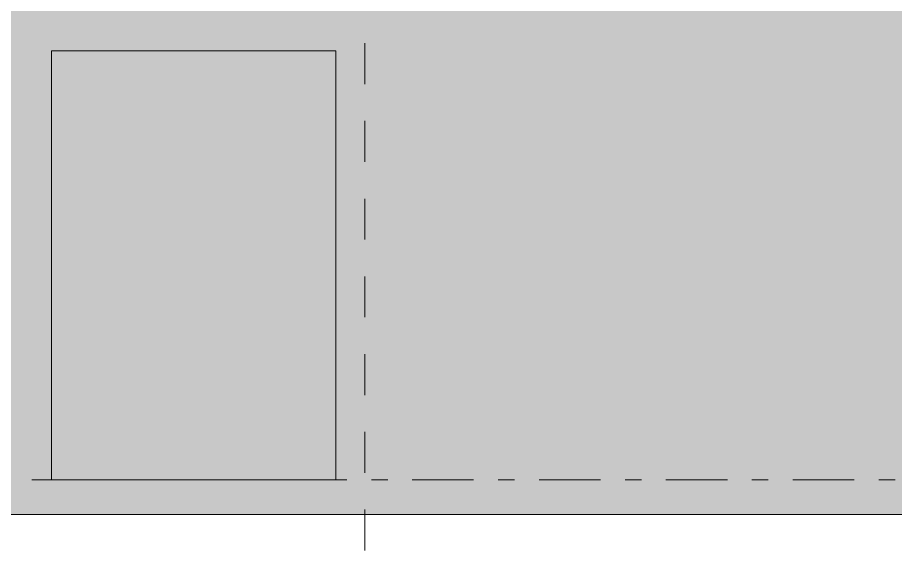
# Model space of a CAD drawing. Header units: millimetres. Extents: x 1499747 to 4230374, y -28481 to 441852.
# Drawn here: x 4051649 to 4059217, y 359120 to 363716 of the extents above; entities that cross this region are included whole.
import ezdxf

# ---------------------------------------------------------------- set-up
doc = ezdxf.new("R2010")
doc.units = ezdxf.units.MM
doc.header["$MEASUREMENT"] = 0
doc.layers.add('Чертеж и Рисунок', color=7, linetype='Continuous')

msp = doc.modelspace()

# ---------------------------------------------------------------- hatches: boundary and pattern name
at = {"layer": 'Чертеж и Рисунок', "linetype": 'Continuous', "lineweight": 0, "true_color": 0x7f7f7f}
for points in [[(4051441.96908, 363828.35626), (4051441.96908, 359728.35), (4051941.96985, 359728.35), (4051941.96985, 363828.35626)], [(4051941.96985, 363828.35626), (4051941.96985, 363628.35595), (4054391.97359, 363628.35595), (4054391.97359, 363828.35626)], [(4054391.97359, 363828.35626), (4054391.97359, 359728.35), (4054891.97435, 359728.35), (4054891.97435, 363828.35626)], [(4055954.47598, 363828.35626), (4054891.97435, 363828.35626), (4054891.97435, 363628.35595), (4059016.98066, 363628.35595), (4059016.98066, 363828.35626), (4057954.47903, 363828.35626), (4057929.47899, 363803.35622), (4057929.47899, 363828.35626), (4055979.47601, 363828.35626), (4055979.47601, 363803.35622)], [(4059016.98066, 363828.35626), (4059016.98066, 359728.35), (4059666.98165, 359728.35), (4059666.98165, 363828.35626)], [(4051941.96985, 363428.35565), (4054391.97359, 363428.35565), (4054391.97359, 363628.35595), (4051941.96985, 363628.35595)], [(4054891.97435, 363628.35595), (4054891.97435, 363428.35565), (4059016.98066, 363428.35565), (4059016.98066, 363628.35595)], [(4051941.96985, 359728.35), (4054391.97359, 359728.35), (4054391.97359, 363428.35565), (4051941.96985, 363428.35565)], [(4054891.97435, 363428.35565), (4054891.97435, 359728.35), (4059016.98066, 359728.35), (4059016.98066, 363428.35565)], [(4040291.95205, 359428.34954), (4074991.90506, 359428.34954), (4074991.90506, 359728.35), (4040291.95205, 359728.35)]]:
    msp.add_hatch(color=8, dxfattribs=at).paths.add_polyline_path(points)

# ---------------------------------------------------------------- linework, layer by layer
at = {"layer": 'Чертеж и Рисунок', "color": 8, "linetype": 'Continuous', "lineweight": 15}
for points in [[(4054641.97397, 363493.95575), (4054641.97397, 363141.15521)], [(4054641.97397, 362823.65472), (4054641.97397, 362470.85419)], [(4054641.97397, 362153.3537), (4054641.97397, 361800.65316)], [(4054641.97397, 361483.15268), (4054641.97397, 361130.35214)], [(4054641.97397, 360812.85165), (4054641.97397, 360460.05111)], [(4054641.97397, 360142.55063), (4054641.97397, 359789.75009)], [(4054641.97397, 359472.2496), (4054641.97397, 359119.54907)]]:
    msp.add_lwpolyline(points, dxfattribs=at)
at = {"layer": 'Чертеж и Рисунок', "color": 251, "linetype": 'Continuous', "lineweight": 5, "true_color": 0x6a6a6a}
for points in [[(4054391.97359, 363428.35565), (4051941.96985, 363428.35565)], [(4051941.96985, 363428.35565), (4051941.96985, 359728.35)], [(4054391.97359, 363428.35565), (4054391.97359, 359728.35)], [(4054391.97359, 359728.35), (4051941.96985, 359728.35)]]:
    msp.add_lwpolyline(points, dxfattribs=at)
at = {"layer": 'Чертеж и Рисунок', "color": 1, "linetype": 'Continuous', "lineweight": 0}
for points in [[(4051770.76958, 359728.35), (4052299.97039, 359728.35)], [(4052511.67072, 359728.35), (4052652.77093, 359728.35)], [(4052864.37126, 359728.35), (4053393.57206, 359728.35)], [(4053605.27239, 359728.35), (4053746.3726, 359728.35)], [(4053957.97293, 359728.35), (4054487.17373, 359728.35)], [(4054698.87406, 359728.35), (4054839.97427, 359728.35)], [(4055051.6746, 359728.35), (4055580.77541, 359728.35)], [(4055792.47573, 359728.35), (4055933.57594, 359728.35)], [(4056145.27627, 359728.35), (4056674.37708, 359728.35)], [(4056886.0774, 359728.35), (4057027.17762, 359728.35)], [(4057238.87794, 359728.35), (4057767.97875, 359728.35)], [(4057979.67907, 359728.35), (4058120.77929, 359728.35)], [(4058332.47961, 359728.35), (4058861.68042, 359728.35)], [(4059073.28074, 359728.35), (4059214.38096, 359728.35)]]:
    msp.add_lwpolyline(points, dxfattribs=at)
at = {"layer": 'Чертеж и Рисунок', "color": 123, "linetype": 'Continuous', "lineweight": 20, "true_color": 0x71cebe}
msp.add_lwpolyline([(4040291.95205, 359428.34954), (4074991.90506, 359428.34954)], dxfattribs=at)

doc.saveas('drawing.dxf')
